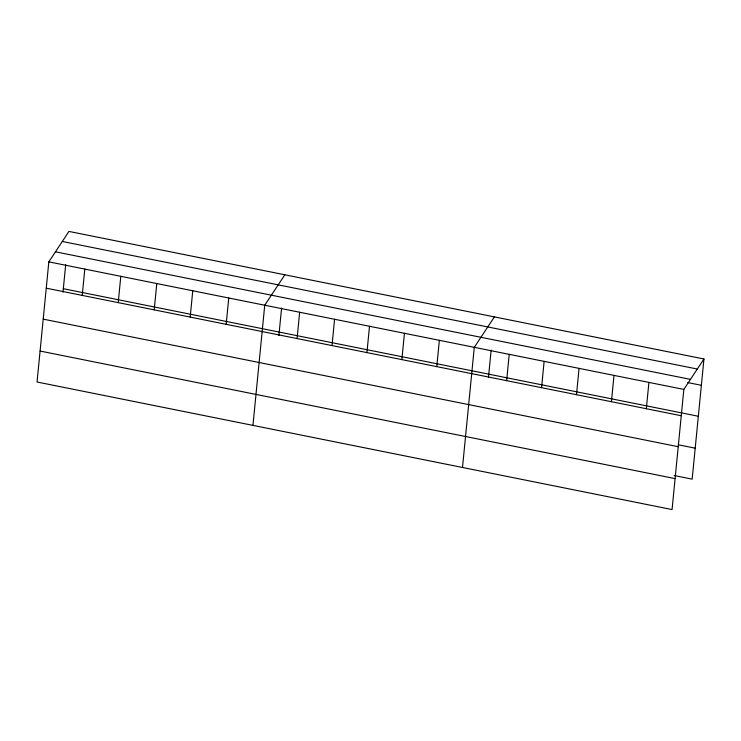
<?xml version="1.0" encoding="UTF-8"?>
<svg xmlns="http://www.w3.org/2000/svg" width="741" height="741" viewBox="0 0 741 741"><rect width="100%" height="100%" fill="white"/><g stroke="black" fill="none" stroke-linecap="round" stroke-linejoin="round"><path stroke-width="1.11" d="M48.832 261.86L37.05 382.013L672.059 509.576L683.841 389.423L703.95 358.987L68.941 231.424L48.832 261.86L683.841 389.423M62.994 292.121L65.69 264.62M82.232 295.409L84.817 269.094M118.217 302.634L120.802 276.319M154.202 309.858L156.786 283.553M190.187 317.092L192.762 290.778M226.172 324.317L228.747 298.002M252.95 425.38L264.732 305.236L284.85 274.8M278.894 335.497L281.589 307.997M297.076 338.563L299.66 312.248M332.005 345.584L334.58 319.269M366.925 352.596L369.509 326.281M401.854 359.607L404.438 333.302M436.782 366.628L439.357 340.314M462.504 467.478L474.286 347.325L494.395 316.889M488.449 377.595L491.144 350.085M506.631 380.661L509.206 354.346M541.56 387.673L544.135 361.358M576.479 394.694L579.064 368.379M611.408 401.705L613.983 375.391M646.328 408.726L648.912 382.412M703.95 358.987L692.168 479.14L674.143 475.518M62.309 241.473L697.309 369.037M55.464 251.82L690.473 379.383M687.852 382.588L701.366 385.301M63.328 288.703L698.337 416.266M46.248 288.175L681.257 415.738M678.302 444.776L695.206 448.175M43.219 319.139L678.219 446.703M40.088 351.049L675.088 478.603"/></g></svg>
